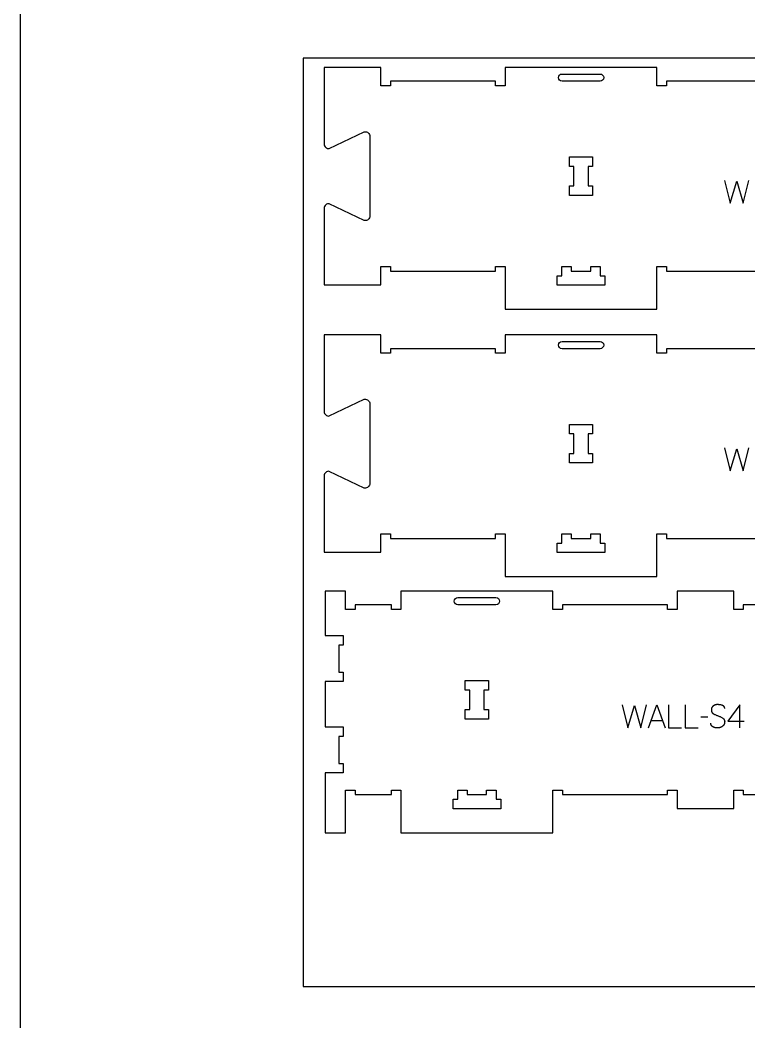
# Model space of a CAD drawing. Extents: x -10701 to -7518, y -19593 to -11999.
# Drawn here: x -10701 to -9744, y -16610 to -15293 of the extents above; entities that cross this region are included whole.
import ezdxf

# ---------------------------------------------------------------- set-up
doc = ezdxf.new("R2010")
doc.units = 0
for name, color, linetype in [('0_SHEET_SPRUCEPLY_2440X122', 1, 'CONTINUOUS'), ('1_ANYTOOL_1MMDEEP_LABELS_S', 2, 'CONTINUOUS'), ('3_ANYTOOL_CUTTHROUGH_INSID', 4, 'CONTINUOUS'), ('4_ANYTOOL_CUTTHROUGH_OUTSI', 5, 'CONTINUOUS'), ('DONOTCUT', 18, 'CONTINUOUS')]:
    doc.layers.add(name, color=color, linetype=linetype)

msp = doc.modelspace()

# ---------------------------------------------------------------- linework, layer by layer
at = {"layer": '0_SHEET_SPRUCEPLY_2440X122'}
msp.add_lwpolyline([(-10329.7, -15343.3), (-10329.7, -16563.3), (-7889.7, -16563.3), (-7889.7, -15343.3)], close=True, dxfattribs=at)
at = {"layer": '1_ANYTOOL_1MMDEEP_LABELS_S'}
for points in [[(-9776.4, -15504.1), (-9768.7, -15534.1), (-9760.2, -15505), (-9751.7, -15534.1), (-9744.2, -15504.1)], [(-9776.4, -15855.6), (-9768.7, -15885.6), (-9760.2, -15856.5), (-9751.7, -15885.6), (-9744.2, -15855.6)], [(-9776.1, -16197.7), (-9776.1, -16197.5), (-9776.1, -16197.4), (-9776.1, -16197.3), (-9776.2, -16197.2), (-9776.2, -16197.1), (-9776.2, -16197.1), (-9776.2, -16197), (-9776.2, -16196.9), (-9776.2, -16196.8), (-9776.2, -16196.7), (-9776.2, -16196.6), (-9776.3, -16196.5), (-9776.3, -16196.5), (-9776.3, -16196.4), (-9776.3, -16196.3), (-9776.4, -16196.2), (-9776.4, -16196.1), (-9776.4, -16196.1), (-9776.5, -16196), (-9776.5, -16195.9), (-9776.5, -16195.8), (-9776.6, -16195.8), (-9776.6, -16195.7), (-9776.6, -16195.6), (-9776.7, -16195.6), (-9776.7, -16195.5), (-9776.8, -16195.4), (-9776.8, -16195.4), (-9776.9, -16195.3), (-9776.9, -16195.2), (-9777, -16195.2), (-9777, -16195.1), (-9777.1, -16195.1), (-9777.1, -16195), (-9777.2, -16194.9), (-9777.2, -16194.9), (-9777.3, -16194.8), (-9777.4, -16194.8), (-9777.4, -16194.7), (-9777.5, -16194.7), (-9777.5, -16194.6), (-9777.6, -16194.6), (-9777.7, -16194.5), (-9777.8, -16194.5), (-9777.8, -16194.4), (-9777.9, -16194.4), (-9778, -16194.3), (-9778.1, -16194.3), (-9778.1, -16194.2), (-9778.2, -16194.2), (-9778.3, -16194.1), (-9778.5, -16194.1), (-9778.6, -16194), (-9778.8, -16193.9), (-9779, -16193.8), (-9779.2, -16193.8), (-9779.4, -16193.7), (-9780.2, -16193.5), (-9781, -16193.3), (-9781.8, -16193.1), (-9782.6, -16193), (-9783, -16192.9), (-9783.3, -16192.9), (-9783.7, -16192.9), (-9784.1, -16192.8), (-9784.4, -16192.8), (-9784.8, -16192.8), (-9785.2, -16192.8), (-9785.5, -16192.8), (-9785.7, -16192.8), (-9785.9, -16192.8), (-9786.1, -16192.8), (-9786.3, -16192.8), (-9786.5, -16192.8), (-9786.7, -16192.8), (-9786.9, -16192.8), (-9787, -16192.9), (-9787.2, -16192.9), (-9787.4, -16192.9), (-9787.6, -16193), (-9787.8, -16193), (-9788, -16193.1), (-9788.1, -16193.1), (-9788.3, -16193.2), (-9788.5, -16193.2), (-9788.7, -16193.3), (-9788.8, -16193.3), (-9789, -16193.4), (-9789.2, -16193.5), (-9789.3, -16193.5), (-9789.5, -16193.6), (-9789.7, -16193.7), (-9789.9, -16193.8), (-9790, -16193.9), (-9790.2, -16194), (-9790.3, -16194.1), (-9790.5, -16194.2), (-9790.7, -16194.3), (-9790.8, -16194.4), (-9791, -16194.5), (-9791.1, -16194.6), (-9791.3, -16194.7), (-9791.4, -16194.8), (-9791.6, -16194.9), (-9791.7, -16195.1), (-9791.9, -16195.2), (-9792, -16195.3), (-9792.1, -16195.5), (-9792.2, -16195.6), (-9792.3, -16195.7), (-9792.4, -16195.9), (-9792.5, -16196), (-9792.6, -16196.2), (-9792.7, -16196.3), (-9792.8, -16196.5), (-9792.9, -16196.6), (-9793, -16196.8), (-9793.1, -16197), (-9793.1, -16197.1), (-9793.2, -16197.3), (-9793.3, -16197.5), (-9793.3, -16197.6), (-9793.4, -16197.8), (-9793.4, -16198), (-9793.5, -16198.2), (-9793.5, -16198.4), (-9793.5, -16198.6), (-9793.6, -16198.8), (-9793.6, -16199), (-9793.6, -16199.2), (-9793.6, -16199.4), (-9793.6, -16199.6), (-9793.6, -16199.8), (-9793.6, -16200), (-9793.6, -16200.2), (-9793.6, -16200.4), (-9793.6, -16200.6), (-9793.6, -16200.8), (-9793.5, -16201), (-9793.5, -16201.2), (-9793.4, -16201.4), (-9793.4, -16201.6), (-9793.3, -16201.8), (-9793.3, -16202), (-9793.2, -16202.1), (-9793.2, -16202.2), (-9793.2, -16202.3), (-9793.1, -16202.4), (-9793.1, -16202.5), (-9793, -16202.5), (-9793, -16202.6), (-9793, -16202.7), (-9792.9, -16202.8), (-9792.9, -16202.9), (-9792.8, -16202.9), (-9792.8, -16203), (-9792.7, -16203.1), (-9792.7, -16203.2), (-9792.6, -16203.2), (-9792.6, -16203.3), (-9792.5, -16203.4), (-9792.5, -16203.5), (-9792.4, -16203.5), (-9792.3, -16203.6), (-9792.3, -16203.7), (-9792.2, -16203.7), (-9792.2, -16203.8), (-9792.1, -16203.9), (-9792, -16203.9), (-9791.9, -16204.1), (-9791.8, -16204.2), (-9791.6, -16204.3), (-9791.5, -16204.4), (-9791.3, -16204.5), (-9791.1, -16204.6), (-9791, -16204.7), (-9790.8, -16204.8), (-9790.1, -16205.2), (-9789.3, -16205.6), (-9788.6, -16206), (-9787.8, -16206.3), (-9787.1, -16206.7), (-9786.3, -16207), (-9785.4, -16207.3), (-9784.6, -16207.7), (-9783.8, -16208), (-9783, -16208.3), (-9782.2, -16208.6), (-9781.4, -16209), (-9780.7, -16209.4), (-9780, -16209.8), (-9779.3, -16210.2), (-9778.6, -16210.6), (-9778.4, -16210.7), (-9778.3, -16210.8), (-9778.1, -16210.9), (-9778, -16211), (-9777.9, -16211.1), (-9777.9, -16211.1), (-9777.8, -16211.2), (-9777.7, -16211.2), (-9777.7, -16211.3), (-9777.6, -16211.4), (-9777.5, -16211.4), (-9777.5, -16211.5), (-9777.4, -16211.6), (-9777.4, -16211.6), (-9777.3, -16211.7), (-9777.2, -16211.8), (-9777.2, -16211.9), (-9777.1, -16211.9), (-9777.1, -16212), (-9777, -16212.1), (-9777, -16212.2), (-9776.9, -16212.2), (-9776.9, -16212.3), (-9776.8, -16212.4), (-9776.8, -16212.5), (-9776.7, -16212.6), (-9776.7, -16212.6), (-9776.7, -16212.7), (-9776.6, -16212.8), (-9776.6, -16212.9), (-9776.6, -16213), (-9776.5, -16213.1), (-9776.5, -16213.2), (-9776.5, -16213.2), (-9776.4, -16213.3), (-9776.4, -16213.4), (-9776.4, -16213.5), (-9776.3, -16213.7), (-9776.3, -16213.9), (-9776.2, -16214.1), (-9776.2, -16214.3), (-9776.2, -16214.5), (-9776.2, -16214.7), (-9776.2, -16214.9), (-9776.1, -16215.1), (-9776.1, -16215.4), (-9776.2, -16215.6), (-9776.2, -16215.8), (-9776.2, -16216), (-9776.2, -16216.3), (-9776.2, -16216.5), (-9776.3, -16216.7), (-9776.3, -16216.9), (-9776.3, -16217.2), (-9776.4, -16217.4), (-9776.4, -16217.6), (-9776.5, -16217.8), (-9776.5, -16218), (-9776.6, -16218.2), (-9776.7, -16218.4), (-9776.8, -16218.6), (-9776.8, -16218.7), (-9776.9, -16218.9), (-9777, -16219.1), (-9777.1, -16219.3), (-9777.2, -16219.5), (-9777.3, -16219.6), (-9777.4, -16219.8), (-9777.6, -16219.9), (-9777.7, -16220.1), (-9777.8, -16220.3), (-9777.9, -16220.4), (-9778.1, -16220.6), (-9778.2, -16220.7), (-9778.4, -16220.8), (-9778.5, -16221), (-9778.7, -16221.1), (-9778.8, -16221.2), (-9779, -16221.3), (-9779.2, -16221.5), (-9779.3, -16221.6), (-9779.7, -16221.8), (-9780.1, -16222), (-9780.4, -16222.2), (-9780.8, -16222.4), (-9781.2, -16222.5), (-9781.6, -16222.7), (-9781.8, -16222.8), (-9781.9, -16222.8), (-9782.1, -16222.9), (-9782.3, -16223), (-9782.5, -16223), (-9782.7, -16223.1), (-9782.9, -16223.1), (-9783.1, -16223.2), (-9783.3, -16223.2), (-9783.5, -16223.2), (-9783.7, -16223.3), (-9783.9, -16223.3), (-9784.1, -16223.3), (-9784.3, -16223.4), (-9784.7, -16223.4), (-9785.1, -16223.4), (-9785.5, -16223.4), (-9786, -16223.4), (-9786.4, -16223.4), (-9786.8, -16223.4), (-9787.2, -16223.4), (-9787.6, -16223.3), (-9788, -16223.3), (-9788.3, -16223.2), (-9788.7, -16223.1), (-9789.1, -16223), (-9789.5, -16222.9), (-9789.8, -16222.7), (-9790.2, -16222.6), (-9790.6, -16222.4), (-9790.9, -16222.3), (-9791.3, -16222.1), (-9791.6, -16221.9), (-9791.8, -16221.8), (-9791.9, -16221.7), (-9792.1, -16221.6), (-9792.2, -16221.5), (-9792.4, -16221.4), (-9792.5, -16221.3), (-9792.7, -16221.1), (-9792.8, -16221), (-9792.9, -16220.9), (-9793.1, -16220.8), (-9793.2, -16220.6), (-9793.3, -16220.5), (-9793.3, -16220.4), (-9793.4, -16220.4), (-9793.4, -16220.3), (-9793.5, -16220.2), (-9793.5, -16220.2), (-9793.6, -16220.1), (-9793.6, -16220), (-9793.7, -16219.9), (-9793.7, -16219.9), (-9793.7, -16219.8), (-9793.8, -16219.7), (-9793.8, -16219.6), (-9793.9, -16219.6), (-9793.9, -16219.5), (-9793.9, -16219.4), (-9794, -16219.3), (-9794, -16219.3), (-9794, -16219.2), (-9794.1, -16219.1), (-9794.1, -16219), (-9794.1, -16218.9), (-9794.2, -16218.7), (-9794.2, -16218.5), (-9794.3, -16218.3), (-9794.3, -16218.2), (-9794.3, -16218), (-9794.3, -16217.8), (-9794.3, -16217.6), (-9794.3, -16217.4), (-9794.3, -16217.2)], [(-9910.9, -16193.1), (-9903.2, -16223.1), (-9894.7, -16194), (-9886.2, -16223.1), (-9878.7, -16193.1)], [(-9876.2, -16223.1), (-9865.3, -16193.1), (-9854.2, -16223.1)], [(-9849.9, -16193.1), (-9849.9, -16223.1), (-9832.8, -16223.1)], [(-9828.1, -16193.1), (-9828.1, -16223.1), (-9811, -16223.1)], [(-9756.1, -16223.1), (-9756.1, -16193.1), (-9772.1, -16214.4)], [(-9872.7, -16213.5), (-9857.8, -16213.5)], [(-9798.4, -16209.2), (-9807.2, -16209.3)], [(-9772.1, -16214.4), (-9750.3, -16214.4)]]:
    msp.add_lwpolyline(points, dxfattribs=at)
at = {"layer": '3_ANYTOOL_CUTTHROUGH_INSID', "color": 4}
for points in [[(-9989.7, -15364.2), (-9939.7, -15364.2, -1), (-9939.7, -15373.7), (-9989.7, -15373.7, -1)], [(-9989.7, -15715.6), (-9939.7, -15715.6, -1), (-9939.7, -15725.1), (-9989.7, -15725.1, -1)], [(-10126.4, -16052.1), (-10076.4, -16052.1, -1), (-10076.4, -16061.6), (-10126.4, -16061.6, -1)]]:
    msp.add_lwpolyline(points, format="xyb", close=True, dxfattribs=at)
for points in [[(-9974, -15511.2), (-9974, -15485.7), (-9980, -15485.7), (-9980, -15473.2), (-9949.5, -15473.2), (-9949.5, -15485.7), (-9955.5, -15485.7), (-9955.5, -15511.2), (-9949.5, -15511.2), (-9949.5, -15523.7), (-9980, -15523.7), (-9980, -15511.2)], [(-9952, -15623.2), (-9952, -15617.2), (-9939.5, -15617.2), (-9939.5, -15629.2), (-9933.5, -15629.2), (-9933.5, -15641.7), (-9996, -15641.7), (-9996, -15629.2), (-9990, -15629.2), (-9990, -15617.2), (-9977.5, -15617.2), (-9977.5, -15623.2)], [(-9974, -15862.7), (-9974, -15837.2), (-9980, -15837.2), (-9980, -15824.7), (-9949.5, -15824.7), (-9949.5, -15837.2), (-9955.5, -15837.2), (-9955.5, -15862.7), (-9949.5, -15862.7), (-9949.5, -15875.2), (-9980, -15875.2), (-9980, -15862.7)], [(-9952, -15974.6), (-9952, -15968.6), (-9939.5, -15968.6), (-9939.5, -15980.6), (-9933.5, -15980.6), (-9933.5, -15993.1), (-9996, -15993.1), (-9996, -15980.6), (-9990, -15980.6), (-9990, -15968.6), (-9977.5, -15968.6), (-9977.5, -15974.6)], [(-10110.7, -16199.2), (-10110.7, -16173.7), (-10116.7, -16173.7), (-10116.7, -16161.2), (-10086.2, -16161.2), (-10086.2, -16173.7), (-10092.2, -16173.7), (-10092.2, -16199.2), (-10086.2, -16199.2), (-10086.2, -16211.7), (-10116.7, -16211.7), (-10116.7, -16199.2)], [(-10088.7, -16311.1), (-10088.7, -16305.1), (-10076.2, -16305.1), (-10076.2, -16317.1), (-10070.2, -16317.1), (-10070.2, -16329.6), (-10132.7, -16329.6), (-10132.7, -16317.1), (-10126.7, -16317.1), (-10126.7, -16305.1), (-10114.2, -16305.1), (-10114.2, -16311.1)]]:
    msp.add_lwpolyline(points, close=True, dxfattribs=at)
at = {"layer": '4_ANYTOOL_CUTTHROUGH_OUTSI', "color": 5}
for points in [[(-9714.5, -15373.7), (-9852.5, -15373.7), (-9852.5, -15379.7), (-9865, -15379.7), (-9865, -15355.7), (-10064.5, -15355.7), (-10064.5, -15379.7), (-10077, -15379.7), (-10077, -15373.7), (-10152.7, -15373.7), (-10215, -15373.7), (-10215, -15379.7), (-10227.5, -15379.7), (-10227.5, -15355.7), (-10302, -15355.7), (-10302, -15456.3), (-10302, -15456.3, 0.461625), (-10295.3, -15462), (-10249.3, -15440.1), (-10249.3, -15440.1), (-10249.3, -15440.1, -0.220464), (-10244.2, -15441.5, -0.220464), (-10242, -15446.3), (-10242, -15550.5, -0.220464), (-10244.2, -15555.3, -0.220464), (-10249.3, -15556.7), (-10249.3, -15556.7), (-10249.3, -15556.7), (-10295.3, -15534.8), (-10295.3, -15534.8, 0.218884), (-10300, -15536.1, 0.220464), (-10302, -15540.5), (-10302, -15617.4), (-10302, -15641.2), (-10227.5, -15641.2), (-10227.5, -15617.2), (-10215, -15617.2), (-10215, -15623.2), (-10152.7, -15623.2), (-10077, -15623.2), (-10077, -15617.2), (-10064.5, -15617.2), (-10064.5, -15617.4), (-10064.5, -15673.2), (-9865, -15673.2), (-9865, -15617.2), (-9852.5, -15617.2), (-9852.5, -15623.2), (-9714.5, -15623.2)], [(-9714.5, -15725.1), (-9852.5, -15725.1), (-9852.5, -15731.1), (-9865, -15731.1), (-9865, -15707.1), (-10064.5, -15707.1), (-10064.5, -15731.1), (-10077, -15731.1), (-10077, -15725.1), (-10215, -15725.1), (-10215, -15731.1), (-10227.5, -15731.1), (-10227.5, -15707.1), (-10302, -15707.1), (-10302, -15807.8), (-10302, -15807.8, 0.461625), (-10295.3, -15813.5), (-10249.3, -15791.6), (-10249.3, -15791.6), (-10249.3, -15791.6, -0.220464), (-10244.2, -15793, -0.220464), (-10242, -15797.8), (-10242, -15902, -0.220464), (-10244.2, -15906.8, -0.220464), (-10249.3, -15908.2), (-10249.3, -15908.2), (-10249.3, -15908.2), (-10295.3, -15886.3), (-10295.3, -15886.3, 0.218884), (-10300, -15887.6, 0.220464), (-10302, -15892), (-10302, -15968.9), (-10302, -15992.6), (-10227.5, -15992.6), (-10227.5, -15968.6), (-10215, -15968.6), (-10215, -15974.6), (-10077, -15974.6), (-10077, -15968.6), (-10064.5, -15968.6), (-10064.5, -16024.6), (-9865, -16024.6), (-9865, -15968.6), (-9852.5, -15968.6), (-9852.5, -15974.6), (-9714.5, -15974.6)]]:
    msp.add_lwpolyline(points, format="xyb", dxfattribs=at)
msp.add_lwpolyline([(-9613.7, -16061.6), (-9751.7, -16061.6), (-9751.7, -16067.6), (-9764.2, -16067.6), (-9764.2, -16043.6), (-9838.7, -16043.6), (-9838.7, -16067.6), (-9851.2, -16067.6), (-9851.2, -16061.6), (-9951.4, -16061.6), (-9989.2, -16061.6), (-9989.2, -16067.6), (-10001.7, -16067.6), (-10001.7, -16043.6), (-10201.2, -16043.6), (-10201.2, -16067.6), (-10213.7, -16067.6), (-10213.7, -16061.6), (-10251.4, -16061.6), (-10261.5, -16061.6), (-10261.5, -16067.6), (-10274, -16067.6), (-10274, -16043.6), (-10300.9, -16043.6), (-10300.9, -16102.1), (-10276.9, -16102.1), (-10276.9, -16114.6), (-10282.9, -16114.6), (-10282.9, -16150.1), (-10276.9, -16150.1), (-10276.9, -16162.6), (-10300.9, -16162.6), (-10300.9, -16222.1), (-10276.9, -16222.1), (-10276.9, -16234.6), (-10282.9, -16234.6), (-10282.9, -16270.1), (-10276.9, -16270.1), (-10276.9, -16282.6), (-10300.9, -16282.6), (-10300.9, -16361.1), (-10274, -16361.1), (-10274, -16305.1), (-10261.5, -16305.1), (-10261.5, -16311.1), (-10251.4, -16311.1), (-10213.7, -16311.1), (-10213.7, -16305.1), (-10201.2, -16305.1), (-10201.2, -16361.1), (-10001.7, -16361.1), (-10001.7, -16305.4), (-10001.7, -16305.1), (-9989.2, -16305.1), (-9989.2, -16311.1), (-9951.4, -16311.1), (-9851.2, -16311.1), (-9851.2, -16305.1), (-9838.7, -16305.1), (-9838.7, -16329.1), (-9764.2, -16329.1), (-9764.2, -16305.1), (-9751.7, -16305.1), (-9751.7, -16311.1), (-9613.7, -16311.1)], dxfattribs=at)
at = {"layer": 'DONOTCUT'}
msp.add_lwpolyline([(-10701.4, -19592.7), (-7518, -19592.7), (-7518, -11999.3), (-10701.4, -11999.3)], close=True, dxfattribs=at)

doc.saveas('drawing.dxf')
